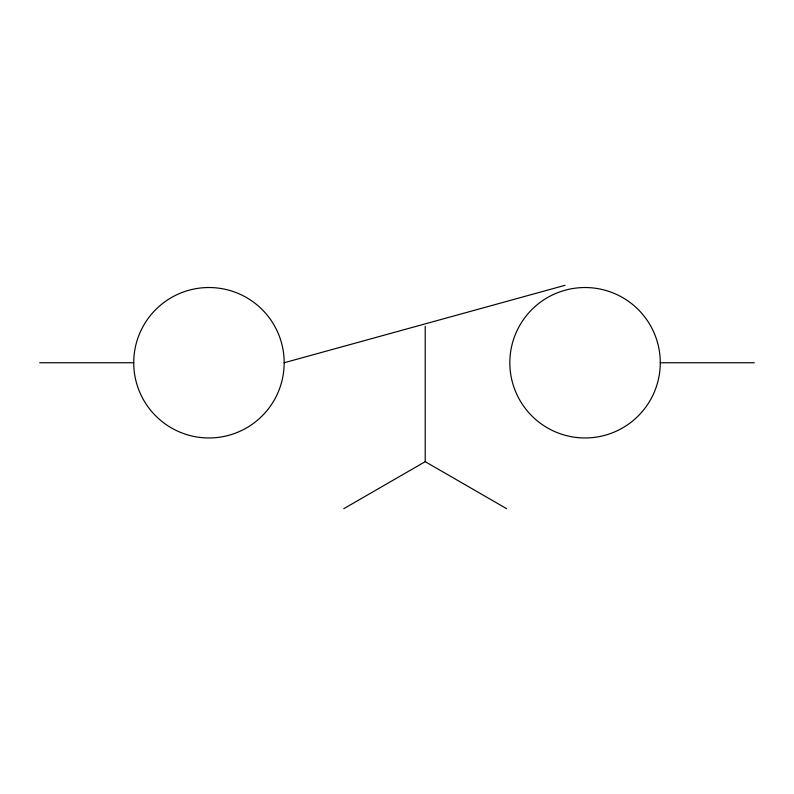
<?xml version="1.0" encoding="UTF-8"?>
<svg xmlns="http://www.w3.org/2000/svg" width="794" height="794" viewBox="0 0 794 794"><rect width="100%" height="100%" fill="white"/><g stroke="black" fill="none" stroke-linecap="round" stroke-linejoin="round"><path stroke-width="1.19" d="M343.782 508.686L425.207 461.671L425.207 326.324M284.173 362.749A75.222 75.222 0 0 0 171.335 297.601A75.222 75.222 0 0 0 171.335 427.887A75.222 75.222 0 0 0 284.173 362.749L565.02 285.314M39.7 362.749L133.729 362.749M660.271 362.749A75.222 75.222 0 0 0 547.443 297.601A75.222 75.222 0 0 0 547.443 427.887A75.222 75.222 0 0 0 660.271 362.749L754.3 362.749M425.207 461.671L506.641 508.686"/></g></svg>
